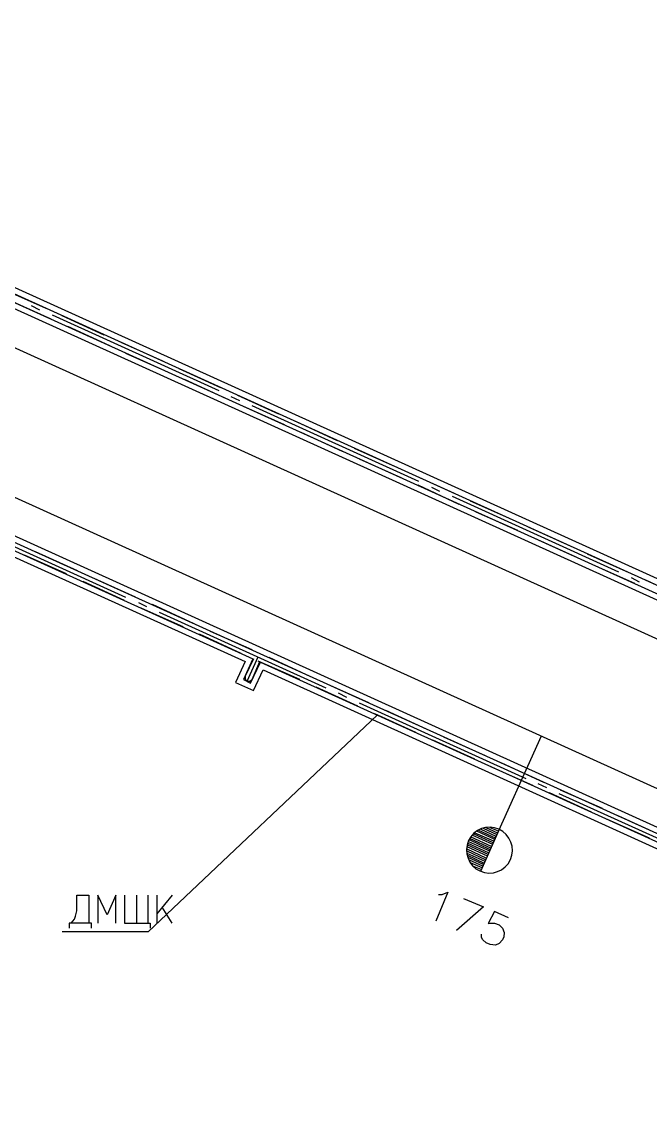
# Model space of a CAD drawing. Header units: millimetres. Extents: x 1 to 1188, y 1 to 840.
# Drawn here: x 136.3 to 205, y 624.8 to 744.8 of the extents above; entities that cross this region are included whole.
import ezdxf

# ---------------------------------------------------------------- set-up
doc = ezdxf.new("R2010")
doc.units = ezdxf.units.MM
doc.layers.add('GEOMETRY', color=7, linetype='Continuous')
doc.layers.add('TEXT_OUTLINE', color=7, linetype='Continuous')

msp = doc.modelspace()

# ---------------------------------------------------------------- linework, layer by layer
at = {"layer": 'GEOMETRY'}
for points in [[(46.62, 749.5), (449.59, 566.87)], [(40.2, 736.04), (457.65, 546.87)], [(138.94, 713.49), (134.37, 715.53)], [(134.94, 714.38), (139.45, 712.35)], [(138.25, 713.3), (137.36, 713.75)], [(157.87, 704.48), (139.64, 712.73)], [(145.29, 710.57), (140.72, 712.67)], [(141.29, 711.53), (145.87, 709.43)], [(151.71, 707.71), (147.14, 709.75)], [(147.64, 708.6), (152.22, 706.57)], [(158.06, 704.79), (153.49, 706.89)], [(154.06, 705.75), (158.63, 703.65)], [(160.15, 703.4), (159.2, 703.84)], [(164.41, 701.94), (159.9, 703.97)], [(160.41, 702.83), (164.98, 700.79)], [(179.71, 694.57), (161.49, 702.83)], [(170.82, 699.02), (166.25, 701.11)], [(166.82, 699.97), (171.33, 697.87)], [(177.17, 696.16), (172.66, 698.19)], [(173.17, 697.05), (177.74, 695.01)], [(183.59, 693.24), (179.01, 695.33)], [(179.58, 694.19), (184.09, 692.09)], [(182, 693.49), (181.11, 693.93)], [(201.56, 684.66), (183.39, 692.92)], [(189.94, 690.38), (185.36, 692.41)], [(185.93, 691.27), (190.51, 689.24)], [(129.42, 690.19), (147.64, 681.93)], [(196.35, 687.46), (191.78, 689.55)], [(192.28, 688.41), (196.86, 686.32)], [(141.17, 684.47), (136.6, 686.51)], [(142.37, 684.79), (137.8, 686.89)], [(202.7, 684.6), (198.13, 686.63)], [(198.7, 685.49), (203.27, 683.46)], [(147.52, 681.55), (143.01, 683.65)], [(148.72, 681.93), (144.22, 683.97)], [(203.84, 683.58), (202.95, 684.03)], [(209.05, 681.68), (204.54, 683.78)], [(149.04, 681.36), (149.93, 680.92)], [(153.93, 678.69), (149.36, 680.73)], [(155.14, 679.01), (150.57, 681.11)], [(151.33, 680.28), (169.55, 672.03)], [(161.49, 676.16), (156.92, 678.19)], [(160.28, 675.77), (155.71, 677.87)], [(161.61, 675.2), (160.73, 673.3), (160.73, 672.98), (160.92, 672.73), (161.23, 672.73), (161.49, 672.92), (162.31, 674.88)], [(160.92, 672.73), (162.12, 675.39)], [(166.69, 672.92), (162.12, 674.95)], [(167.9, 673.23), (163.33, 675.33)], [(173.04, 670), (168.47, 672.09)], [(174.25, 670.38), (169.68, 672.41)], [(170.89, 671.46), (171.78, 671.01)], [(173.17, 670.38), (191.4, 662.12)], [(175.14, 669.04), (150.12, 645.36), (140.72, 645.36)], [(179.39, 667.14), (174.89, 669.17)], [(180.6, 667.46), (176.09, 669.55)], [(185.81, 664.22), (181.24, 666.31)], [(187.01, 664.6), (182.44, 666.63)], [(187.46, 654.25), (193.11, 666.76)], [(193.36, 661.68), (188.79, 663.77)], [(192.16, 661.36), (187.59, 663.39)], [(192.73, 661.55), (193.68, 661.11)], [(198.57, 658.44), (194, 660.53)], [(195.02, 660.47), (213.24, 652.22)], [(199.78, 658.82), (195.21, 660.85)], [(206.13, 655.9), (201.56, 657.99)], [(188.48, 656.53), (186.44, 651.96)], [(188.16, 655.77), (186.51, 656.53)], [(188.28, 655.96), (186.76, 656.66)], [(188.35, 656.15), (187.08, 656.72)], [(188.41, 656.34), (187.52, 656.72)], [(204.92, 655.58), (200.35, 657.61)], [(187.52, 654.31), (185.24, 655.39)], [(187.59, 654.5), (185.36, 655.52)], [(187.65, 654.69), (185.43, 655.71)], [(187.78, 654.88), (185.55, 655.9)], [(187.84, 655.07), (185.74, 656.03)], [(187.9, 655.26), (185.87, 656.15)], [(188.03, 655.45), (186.06, 656.34)], [(188.09, 655.58), (186.25, 656.41)], [(187.21, 653.61), (184.98, 654.63)], [(187.08, 653.42), (184.98, 654.38)], [(187.01, 653.23), (184.98, 654.18)], [(187.27, 653.8), (185.05, 654.82)], [(187.33, 653.99), (185.11, 655.01)], [(187.46, 654.18), (185.17, 655.2)], [(186.95, 653.04), (184.98, 653.93)], [(186.82, 652.85), (185.05, 653.68)], [(186.76, 652.72), (185.11, 653.49)], [(186.7, 652.53), (185.24, 653.17)], [(186.63, 652.34), (185.36, 652.91)], [(186.51, 652.15), (185.62, 652.53)], [(141.68, 646.31), (142.06, 646.75), (142.18, 647.07), (142.31, 647.64), (142.31, 649.36), (143.64, 649.36), (143.64, 646.31)], [(146.57, 646.31), (146.57, 649.36), (145.61, 647.2), (144.6, 649.36), (144.6, 646.31)], [(147.52, 649.36), (147.52, 646.31), (150.31, 646.31), (150.31, 645.74)], [(148.85, 649.36), (148.85, 646.31)], [(150.06, 649.36), (150.06, 646.31)], [(152.73, 649.36), (151.07, 647.33)], [(151.07, 649.36), (151.07, 646.31)], [(181.87, 649.42), (182.25, 649.42), (182.89, 649.68), (181.55, 646.5)], [(184.6, 648.98), (186.76, 648.09), (183.84, 645.48)], [(152.73, 646.31), (151.64, 648.03)], [(189.49, 646.88), (187.97, 647.58), (187.27, 646.25), (187.46, 646.31), (187.97, 646.31), (188.48, 646.12), (188.86, 645.74), (189.05, 645.29), (188.98, 644.79), (188.86, 644.47), (188.48, 644.09), (188.09, 643.9), (187.52, 643.96), (187.08, 644.15), (186.7, 644.47), (186.57, 644.72), (186.57, 645.1)], [(143.9, 645.74), (143.9, 646.31), (141.48, 646.31), (141.48, 645.74)]]:
    msp.add_lwpolyline(points, dxfattribs=at)
for points in [[(231.59, 641.8), (243.34, 667.84), (241.43, 668.73), (241.05, 667.96), (75.83, 742.77), (74.94, 740.86), (76.33, 740.23), (67.06, 719.65), (65.67, 720.29), (64.78, 718.32), (104.85, 700.16), (103.83, 697.87), (105.8, 696.98), (106.81, 699.27), (160.73, 674.88), (159.65, 672.6), (161.61, 671.71), (162.69, 674), (229.94, 643.45), (229.62, 642.69)], [(231.27, 642.69), (242.51, 667.52), (241.75, 667.84), (241.37, 667.08), (76.21, 741.94), (75.83, 741.18), (77.22, 740.54), (67.38, 718.83), (65.98, 719.4), (65.6, 718.64), (105.73, 700.48), (104.66, 698.19), (105.48, 697.87), (106.5, 700.16), (161.55, 675.2), (160.53, 672.92), (161.3, 672.54), (162.38, 674.82), (230.83, 643.83), (230.45, 643.01)], [(241.05, 666.31), (77.98, 740.16), (68.14, 718.45), (106.81, 700.92), (161.93, 675.96), (231.21, 644.6)], [(240.16, 665.99), (78.3, 739.34), (69.03, 718.76), (230.83, 645.42)]]:
    msp.add_lwpolyline(points, close=True, dxfattribs=at)
at = {"layer": 'TEXT_OUTLINE'}
for points in [[(188.46, 656.56), (187.98, 656.73), (187.49, 656.79), (187.01, 656.75), (186.54, 656.63), (186.11, 656.41), (185.72, 656.12), (185.4, 655.75), (185.14, 655.32)], [(189.71, 653.24), (189.87, 653.73), (189.94, 654.21), (189.9, 654.7), (189.77, 655.16), (189.56, 655.59), (189.27, 655.98), (188.9, 656.31), (188.46, 656.56)], [(185.14, 655.32), (184.98, 654.83), (184.92, 654.34), (184.95, 653.86), (185.08, 653.4), (185.29, 652.96), (185.58, 652.58), (185.95, 652.25), (186.39, 652)], [(186.39, 652), (186.87, 651.83), (187.36, 651.77), (187.85, 651.81), (188.31, 651.93), (188.74, 652.14), (189.13, 652.44), (189.46, 652.8), (189.71, 653.24)]]:
    msp.add_lwpolyline(points, dxfattribs=at)

doc.saveas('drawing.dxf')
